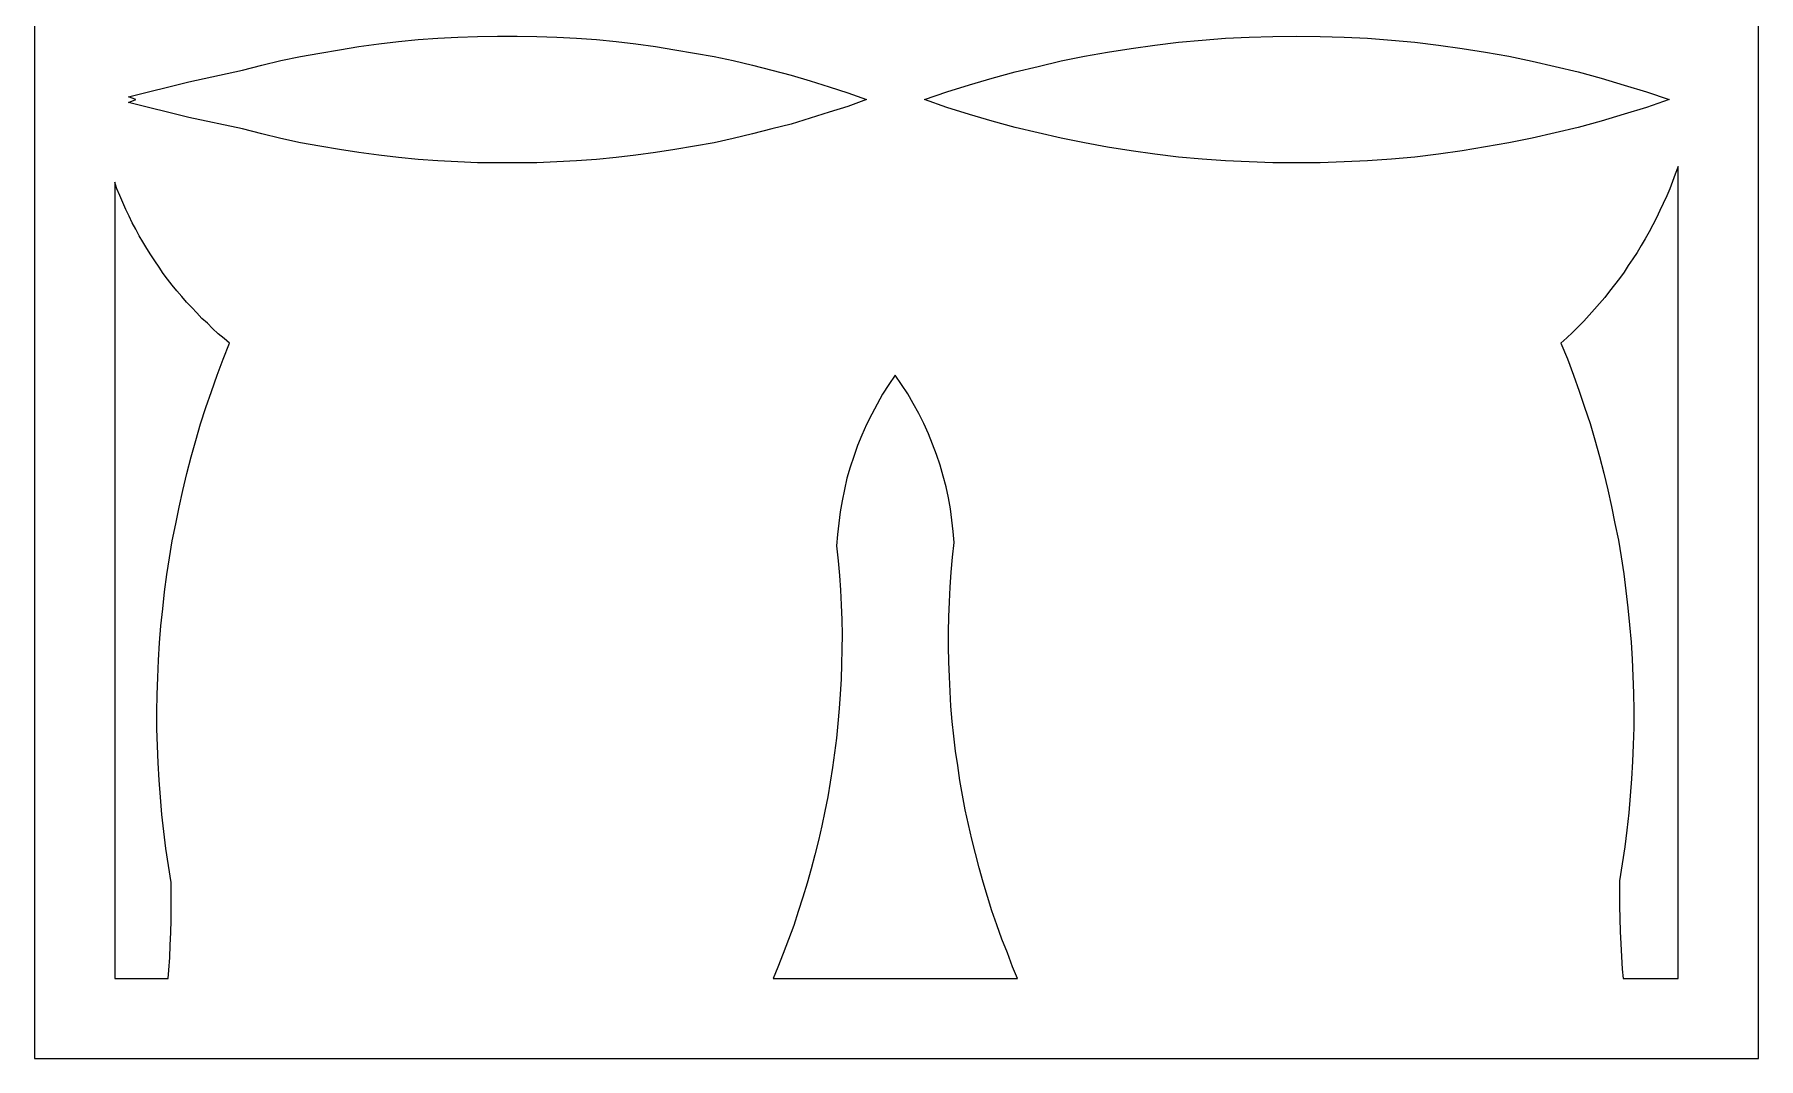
# Model space of a CAD drawing. Header units: centimetres. Extents: x -9 to 6.8, y -13.7 to 13.7.
# Drawn here: x -0.24 to 6.76, y -13.71 to -9.55 of the extents above; entities that cross this region are included whole.
import ezdxf

# ---------------------------------------------------------------- set-up
doc = ezdxf.new("R2010")
doc.units = ezdxf.units.CM
doc.header["$MEASUREMENT"] = 0
doc.layers.add('layer 1', color=7, linetype='Continuous')

msp = doc.modelspace()

# ---------------------------------------------------------------- linework, layer by layer
at = {"layer": 'layer 1', "color": 242, "lineweight": 9}
for points, knots in [([(-0.24073, 13.71711), (-0.24073, 13.71711), (6.7561, 13.71711), (6.7561, 13.71711), (6.7561, 13.71711), (6.7561, 13.71711), (6.7561, -13.71046), (6.7561, -13.71046), (6.7561, -13.71046), (6.7561, -13.71046), (-0.24073, -13.71046), (-0.24073, -13.71046), (-0.24073, -13.71046), (-0.24073, -13.71046), (-0.24073, 13.71711), (-0.24073, 13.71711)], [0, 0, 0, 0, 0.2, 0.2, 0.2, 0.2, 0.4, 0.4, 0.4, 0.4, 0.6, 0.6, 0.6, 0.6, 1, 1, 1, 1]), ([(0.17086, -9.81794), (0.17086, -9.81794), (0.14041, -9.82955), (0.14041, -9.82955), (0.14041, -9.82955), (0.14041, -9.82955), (0.38511, -9.89073), (0.38511, -9.89073), (0.38511, -9.89073), (0.38511, -9.89073), (0.60344, -9.93714), (0.60344, -9.93714), (0.60344, -9.93714), (0.60344, -9.93714), (0.6815, -9.95717), (0.6815, -9.95717), (0.6815, -9.95717), (0.6815, -9.95717), (0.75955, -9.97615), (0.75955, -9.97615), (0.75955, -9.97615), (0.75955, -9.97615), (0.83865, -9.99304), (0.83865, -9.99304), (0.83865, -9.99304), (0.83865, -9.99304), (0.91776, -10.00674), (0.91776, -10.00674), (0.91776, -10.00674), (0.91776, -10.00674), (0.99686, -10.02046), (0.99686, -10.02046), (0.99686, -10.02046), (0.99686, -10.02046), (1.07597, -10.03312), (1.07597, -10.03312), (1.07597, -10.03312), (1.07597, -10.03312), (1.15613, -10.04366), (1.15613, -10.04366), (1.15613, -10.04366), (1.15613, -10.04366), (1.23628, -10.05315), (1.23628, -10.05315), (1.23628, -10.05315), (1.23628, -10.05315), (1.31644, -10.06159), (1.31644, -10.06159), (1.31644, -10.06159), (1.31644, -10.06159), (1.39662, -10.06687), (1.39662, -10.06687), (1.39662, -10.06687), (1.39662, -10.06687), (1.47677, -10.07109), (1.47677, -10.07109), (1.47677, -10.07109), (1.47677, -10.07109), (1.55693, -10.07425), (1.55693, -10.07425), (1.55693, -10.07425), (1.55693, -10.07425), (1.63814, -10.0753), (1.63814, -10.0753), (1.63814, -10.0753), (1.63814, -10.0753), (1.7183, -10.0753), (1.7183, -10.0753), (1.7183, -10.0753), (1.7183, -10.0753), (1.79847, -10.07425), (1.79847, -10.07425), (1.79847, -10.07425), (1.79847, -10.07425), (1.87863, -10.07109), (1.87863, -10.07109), (1.87863, -10.07109), (1.87863, -10.07109), (1.95879, -10.06687), (1.95879, -10.06687), (1.95879, -10.06687), (1.95879, -10.06687), (2.03999, -10.06159), (2.03999, -10.06159), (2.03999, -10.06159), (2.03999, -10.06159), (2.12015, -10.05315), (2.12015, -10.05315), (2.12015, -10.05315), (2.12015, -10.05315), (2.19926, -10.04366), (2.19926, -10.04366), (2.19926, -10.04366), (2.19926, -10.04366), (2.27943, -10.03312), (2.27943, -10.03312), (2.27943, -10.03312), (2.27943, -10.03312), (2.35854, -10.02046), (2.35854, -10.02046), (2.35854, -10.02046), (2.35854, -10.02046), (2.43764, -10.00674), (2.43764, -10.00674), (2.43764, -10.00674), (2.43764, -10.00674), (2.5178, -9.99304), (2.5178, -9.99304), (2.5178, -9.99304), (2.5178, -9.99304), (2.5948, -9.97615), (2.5948, -9.97615), (2.5948, -9.97615), (2.5948, -9.97615), (2.67391, -9.95717), (2.67391, -9.95717), (2.67391, -9.95717), (2.67391, -9.95717), (2.75196, -9.93714), (2.75196, -9.93714), (2.75196, -9.93714), (2.75196, -9.93714), (2.82999, -9.91709), (2.82999, -9.91709), (2.82999, -9.91709), (2.82999, -9.91709), (2.90699, -9.89389), (2.90699, -9.89389), (2.90699, -9.89389), (2.90699, -9.89389), (2.98399, -9.86963), (2.98399, -9.86963), (2.98399, -9.86963), (2.98399, -9.86963), (3.05994, -9.84537), (3.05994, -9.84537), (3.05994, -9.84537), (3.05994, -9.84537), (3.13587, -9.81794), (3.13587, -9.81794), (3.13587, -9.81794), (3.13587, -9.81794), (3.05994, -9.79053), (3.05994, -9.79053), (3.05994, -9.79053), (3.05994, -9.79053), (2.98399, -9.76627), (2.98399, -9.76627), (2.98399, -9.76627), (2.98399, -9.76627), (2.90699, -9.74201), (2.90699, -9.74201), (2.90699, -9.74201), (2.90699, -9.74201), (2.82999, -9.71881), (2.82999, -9.71881), (2.82999, -9.71881), (2.82999, -9.71881), (2.75196, -9.69876), (2.75196, -9.69876), (2.75196, -9.69876), (2.75196, -9.69876), (2.67391, -9.67873), (2.67391, -9.67873), (2.67391, -9.67873), (2.67391, -9.67873), (2.5948, -9.65973), (2.5948, -9.65973), (2.5948, -9.65973), (2.5948, -9.65973), (2.5178, -9.64286), (2.5178, -9.64286), (2.5178, -9.64286), (2.5178, -9.64286), (2.43764, -9.62914), (2.43764, -9.62914), (2.43764, -9.62914), (2.43764, -9.62914), (2.35854, -9.61544), (2.35854, -9.61544), (2.35854, -9.61544), (2.35854, -9.61544), (2.27943, -9.60278), (2.27943, -9.60278), (2.27943, -9.60278), (2.27943, -9.60278), (2.19926, -9.59224), (2.19926, -9.59224), (2.19926, -9.59224), (2.19926, -9.59224), (2.12015, -9.58273), (2.12015, -9.58273), (2.12015, -9.58273), (2.12015, -9.58273), (2.03999, -9.57429), (2.03999, -9.57429), (2.03999, -9.57429), (2.03999, -9.57429), (1.95879, -9.56903), (1.95879, -9.56903), (1.95879, -9.56903), (1.95879, -9.56903), (1.87863, -9.5648), (1.87863, -9.5648), (1.87863, -9.5648), (1.87863, -9.5648), (1.79847, -9.56165), (1.79847, -9.56165), (1.79847, -9.56165), (1.79847, -9.56165), (1.7183, -9.5606), (1.7183, -9.5606), (1.7183, -9.5606), (1.7183, -9.5606), (1.63814, -9.5606), (1.63814, -9.5606), (1.63814, -9.5606), (1.63814, -9.5606), (1.55693, -9.56165), (1.55693, -9.56165), (1.55693, -9.56165), (1.55693, -9.56165), (1.47677, -9.5648), (1.47677, -9.5648), (1.47677, -9.5648), (1.47677, -9.5648), (1.39662, -9.56903), (1.39662, -9.56903), (1.39662, -9.56903), (1.39662, -9.56903), (1.31644, -9.57429), (1.31644, -9.57429), (1.31644, -9.57429), (1.31644, -9.57429), (1.23628, -9.58273), (1.23628, -9.58273), (1.23628, -9.58273), (1.23628, -9.58273), (1.15613, -9.59224), (1.15613, -9.59224), (1.15613, -9.59224), (1.15613, -9.59224), (1.07597, -9.60278), (1.07597, -9.60278), (1.07597, -9.60278), (1.07597, -9.60278), (0.99686, -9.61544), (0.99686, -9.61544), (0.99686, -9.61544), (0.99686, -9.61544), (0.91776, -9.62914), (0.91776, -9.62914), (0.91776, -9.62914), (0.91776, -9.62914), (0.83865, -9.64286), (0.83865, -9.64286), (0.83865, -9.64286), (0.83865, -9.64286), (0.75955, -9.65973), (0.75955, -9.65973), (0.75955, -9.65973), (0.75955, -9.65973), (0.6815, -9.67873), (0.6815, -9.67873), (0.6815, -9.67873), (0.6815, -9.67873), (0.60344, -9.69876), (0.60344, -9.69876), (0.60344, -9.69876), (0.60344, -9.69876), (0.38511, -9.74517), (0.38511, -9.74517), (0.38511, -9.74517), (0.38511, -9.74517), (0.14041, -9.80635), (0.14041, -9.80635), (0.14041, -9.80635), (0.14041, -9.80635), (0.17086, -9.81794), (0.17086, -9.81794)], [0, 0, 0, 0, 0.0140845, 0.0140845, 0.0140845, 0.0140845, 0.028169, 0.028169, 0.028169, 0.028169, 0.0422535, 0.0422535, 0.0422535, 0.0422535, 0.056338, 0.056338, 0.056338, 0.056338, 0.0704225, 0.0704225, 0.0704225, 0.0704225, 0.084507, 0.084507, 0.084507, 0.084507, 0.0985915, 0.0985915, 0.0985915, 0.0985915, 0.1126761, 0.1126761, 0.1126761, 0.1126761, 0.1267606, 0.1267606, 0.1267606, 0.1267606, 0.1408451, 0.1408451, 0.1408451, 0.1408451, 0.1549296, 0.1549296, 0.1549296, 0.1549296, 0.1690141, 0.1690141, 0.1690141, 0.1690141, 0.1830986, 0.1830986, 0.1830986, 0.1830986, 0.1971831, 0.1971831, 0.1971831, 0.1971831, 0.2112676, 0.2112676, 0.2112676, 0.2112676, 0.2253521, 0.2253521, 0.2253521, 0.2253521, 0.2394366, 0.2394366, 0.2394366, 0.2394366, 0.2535211, 0.2535211, 0.2535211, 0.2535211, 0.2676056, 0.2676056, 0.2676056, 0.2676056, 0.2816901, 0.2816901, 0.2816901, 0.2816901, 0.2957746, 0.2957746, 0.2957746, 0.2957746, 0.3098592, 0.3098592, 0.3098592, 0.3098592, 0.3239437, 0.3239437, 0.3239437, 0.3239437, 0.3380282, 0.3380282, 0.3380282, 0.3380282, 0.3521127, 0.3521127, 0.3521127, 0.3521127, 0.3661972, 0.3661972, 0.3661972, 0.3661972, 0.3802817, 0.3802817, 0.3802817, 0.3802817, 0.3943662, 0.3943662, 0.3943662, 0.3943662, 0.4084507, 0.4084507, 0.4084507, 0.4084507, 0.4225352, 0.4225352, 0.4225352, 0.4225352, 0.4366197, 0.4366197, 0.4366197, 0.4366197, 0.4507042, 0.4507042, 0.4507042, 0.4507042, 0.4647887, 0.4647887, 0.4647887, 0.4647887, 0.4788732, 0.4788732, 0.4788732, 0.4788732, 0.4929577, 0.4929577, 0.4929577, 0.4929577, 0.5070423, 0.5070423, 0.5070423, 0.5070423, 0.5211268, 0.5211268, 0.5211268, 0.5211268, 0.5352113, 0.5352113, 0.5352113, 0.5352113, 0.5492958, 0.5492958, 0.5492958, 0.5492958, 0.5633803, 0.5633803, 0.5633803, 0.5633803, 0.5774648, 0.5774648, 0.5774648, 0.5774648, 0.5915493, 0.5915493, 0.5915493, 0.5915493, 0.6056338, 0.6056338, 0.6056338, 0.6056338, 0.6197183, 0.6197183, 0.6197183, 0.6197183, 0.6338028, 0.6338028, 0.6338028, 0.6338028, 0.6478873, 0.6478873, 0.6478873, 0.6478873, 0.6619718, 0.6619718, 0.6619718, 0.6619718, 0.6760563, 0.6760563, 0.6760563, 0.6760563, 0.6901408, 0.6901408, 0.6901408, 0.6901408, 0.7042254, 0.7042254, 0.7042254, 0.7042254, 0.7183099, 0.7183099, 0.7183099, 0.7183099, 0.7323944, 0.7323944, 0.7323944, 0.7323944, 0.7464789, 0.7464789, 0.7464789, 0.7464789, 0.7605634, 0.7605634, 0.7605634, 0.7605634, 0.7746479, 0.7746479, 0.7746479, 0.7746479, 0.7887324, 0.7887324, 0.7887324, 0.7887324, 0.8028169, 0.8028169, 0.8028169, 0.8028169, 0.8169014, 0.8169014, 0.8169014, 0.8169014, 0.8309859, 0.8309859, 0.8309859, 0.8309859, 0.8450704, 0.8450704, 0.8450704, 0.8450704, 0.8591549, 0.8591549, 0.8591549, 0.8591549, 0.8732394, 0.8732394, 0.8732394, 0.8732394, 0.8873239, 0.8873239, 0.8873239, 0.8873239, 0.9014085, 0.9014085, 0.9014085, 0.9014085, 0.915493, 0.915493, 0.915493, 0.915493, 0.9295775, 0.9295775, 0.9295775, 0.9295775, 0.943662, 0.943662, 0.943662, 0.943662, 0.9577465, 0.9577465, 0.9577465, 0.9577465, 0.971831, 0.971831, 0.971831, 0.971831, 1, 1, 1, 1]), ([(3.37108, -9.81794), (3.37108, -9.81794), (3.4618, -9.84958), (3.4618, -9.84958), (3.4618, -9.84958), (3.4618, -9.84958), (3.55355, -9.87807), (3.55355, -9.87807), (3.55355, -9.87807), (3.55355, -9.87807), (3.64532, -9.9055), (3.64532, -9.9055), (3.64532, -9.9055), (3.64532, -9.9055), (3.73919, -9.93081), (3.73919, -9.93081), (3.73919, -9.93081), (3.73919, -9.93081), (3.83306, -9.95296), (3.83306, -9.95296), (3.83306, -9.95296), (3.83306, -9.95296), (3.92589, -9.9751), (3.92589, -9.9751), (3.92589, -9.9751), (3.92589, -9.9751), (4.02081, -9.99409), (4.02081, -9.99409), (4.02081, -9.99409), (4.02081, -9.99409), (4.11466, -10.01097), (4.11466, -10.01097), (4.11466, -10.01097), (4.11466, -10.01097), (4.21066, -10.02574), (4.21066, -10.02574), (4.21066, -10.02574), (4.21066, -10.02574), (4.30559, -10.03945), (4.30559, -10.03945), (4.30559, -10.03945), (4.30559, -10.03945), (4.40157, -10.05105), (4.40157, -10.05105), (4.40157, -10.05105), (4.40157, -10.05105), (4.49754, -10.05948), (4.49754, -10.05948), (4.49754, -10.05948), (4.49754, -10.05948), (4.59247, -10.06687), (4.59247, -10.06687), (4.59247, -10.06687), (4.59247, -10.06687), (4.6895, -10.07109), (4.6895, -10.07109), (4.6895, -10.07109), (4.6895, -10.07109), (4.7855, -10.07425), (4.7855, -10.07425), (4.7855, -10.07425), (4.7855, -10.07425), (4.88147, -10.0753), (4.88147, -10.0753), (4.88147, -10.0753), (4.88147, -10.0753), (4.97745, -10.07425), (4.97745, -10.07425), (4.97745, -10.07425), (4.97745, -10.07425), (5.07448, -10.07109), (5.07448, -10.07109), (5.07448, -10.07109), (5.07448, -10.07109), (5.16941, -10.06687), (5.16941, -10.06687), (5.16941, -10.06687), (5.16941, -10.06687), (5.26646, -10.05948), (5.26646, -10.05948), (5.26646, -10.05948), (5.26646, -10.05948), (5.36138, -10.05105), (5.36138, -10.05105), (5.36138, -10.05105), (5.36138, -10.05105), (5.45736, -10.03945), (5.45736, -10.03945), (5.45736, -10.03945), (5.45736, -10.03945), (5.55334, -10.02574), (5.55334, -10.02574), (5.55334, -10.02574), (5.55334, -10.02574), (5.64826, -10.00991), (5.64826, -10.00991), (5.64826, -10.00991), (5.64826, -10.00991), (5.74319, -9.99409), (5.74319, -9.99409), (5.74319, -9.99409), (5.74319, -9.99409), (5.83706, -9.97404), (5.83706, -9.97404), (5.83706, -9.97404), (5.83706, -9.97404), (5.93094, -9.95296), (5.93094, -9.95296), (5.93094, -9.95296), (5.93094, -9.95296), (6.02376, -9.93081), (6.02376, -9.93081), (6.02376, -9.93081), (6.02376, -9.93081), (6.11763, -9.9055), (6.11763, -9.9055), (6.11763, -9.9055), (6.11763, -9.9055), (6.21043, -9.87701), (6.21043, -9.87701), (6.21043, -9.87701), (6.21043, -9.87701), (6.30115, -9.84958), (6.30115, -9.84958), (6.30115, -9.84958), (6.30115, -9.84958), (6.39292, -9.81794), (6.39292, -9.81794), (6.39292, -9.81794), (6.39292, -9.81794), (6.30115, -9.7863), (6.30115, -9.7863), (6.30115, -9.7863), (6.30115, -9.7863), (6.21043, -9.75888), (6.21043, -9.75888), (6.21043, -9.75888), (6.21043, -9.75888), (6.11763, -9.7304), (6.11763, -9.7304), (6.11763, -9.7304), (6.11763, -9.7304), (6.02376, -9.70509), (6.02376, -9.70509), (6.02376, -9.70509), (6.02376, -9.70509), (5.93094, -9.68293), (5.93094, -9.68293), (5.93094, -9.68293), (5.93094, -9.68293), (5.83706, -9.66183), (5.83706, -9.66183), (5.83706, -9.66183), (5.83706, -9.66183), (5.74319, -9.6418), (5.74319, -9.6418), (5.74319, -9.6418), (5.74319, -9.6418), (5.64826, -9.62598), (5.64826, -9.62598), (5.64826, -9.62598), (5.64826, -9.62598), (5.55334, -9.61016), (5.55334, -9.61016), (5.55334, -9.61016), (5.55334, -9.61016), (5.45736, -9.59645), (5.45736, -9.59645), (5.45736, -9.59645), (5.45736, -9.59645), (5.36138, -9.58485), (5.36138, -9.58485), (5.36138, -9.58485), (5.36138, -9.58485), (5.26646, -9.57642), (5.26646, -9.57642), (5.26646, -9.57642), (5.26646, -9.57642), (5.16941, -9.56903), (5.16941, -9.56903), (5.16941, -9.56903), (5.16941, -9.56903), (5.07448, -9.5648), (5.07448, -9.5648), (5.07448, -9.5648), (5.07448, -9.5648), (4.97745, -9.56165), (4.97745, -9.56165), (4.97745, -9.56165), (4.97745, -9.56165), (4.88147, -9.5606), (4.88147, -9.5606), (4.88147, -9.5606), (4.88147, -9.5606), (4.7855, -9.56165), (4.7855, -9.56165), (4.7855, -9.56165), (4.7855, -9.56165), (4.6895, -9.5648), (4.6895, -9.5648), (4.6895, -9.5648), (4.6895, -9.5648), (4.59247, -9.56903), (4.59247, -9.56903), (4.59247, -9.56903), (4.59247, -9.56903), (4.49754, -9.57642), (4.49754, -9.57642), (4.49754, -9.57642), (4.49754, -9.57642), (4.40157, -9.58485), (4.40157, -9.58485), (4.40157, -9.58485), (4.40157, -9.58485), (4.30559, -9.59645), (4.30559, -9.59645), (4.30559, -9.59645), (4.30559, -9.59645), (4.21066, -9.61016), (4.21066, -9.61016), (4.21066, -9.61016), (4.21066, -9.61016), (4.11466, -9.62493), (4.11466, -9.62493), (4.11466, -9.62493), (4.11466, -9.62493), (4.02081, -9.6418), (4.02081, -9.6418), (4.02081, -9.6418), (4.02081, -9.6418), (3.92589, -9.66078), (3.92589, -9.66078), (3.92589, -9.66078), (3.92589, -9.66078), (3.83306, -9.68293), (3.83306, -9.68293), (3.83306, -9.68293), (3.83306, -9.68293), (3.73919, -9.70509), (3.73919, -9.70509), (3.73919, -9.70509), (3.73919, -9.70509), (3.64532, -9.7304), (3.64532, -9.7304), (3.64532, -9.7304), (3.64532, -9.7304), (3.55355, -9.75783), (3.55355, -9.75783), (3.55355, -9.75783), (3.55355, -9.75783), (3.4618, -9.7863), (3.4618, -9.7863), (3.4618, -9.7863), (3.4618, -9.7863), (3.37108, -9.81794), (3.37108, -9.81794)], [0, 0, 0, 0, 0.0153846, 0.0153846, 0.0153846, 0.0153846, 0.0307692, 0.0307692, 0.0307692, 0.0307692, 0.0461538, 0.0461538, 0.0461538, 0.0461538, 0.0615385, 0.0615385, 0.0615385, 0.0615385, 0.0769231, 0.0769231, 0.0769231, 0.0769231, 0.0923077, 0.0923077, 0.0923077, 0.0923077, 0.1076923, 0.1076923, 0.1076923, 0.1076923, 0.1230769, 0.1230769, 0.1230769, 0.1230769, 0.1384615, 0.1384615, 0.1384615, 0.1384615, 0.1538462, 0.1538462, 0.1538462, 0.1538462, 0.1692308, 0.1692308, 0.1692308, 0.1692308, 0.1846154, 0.1846154, 0.1846154, 0.1846154, 0.2, 0.2, 0.2, 0.2, 0.2153846, 0.2153846, 0.2153846, 0.2153846, 0.2307692, 0.2307692, 0.2307692, 0.2307692, 0.2461538, 0.2461538, 0.2461538, 0.2461538, 0.2615385, 0.2615385, 0.2615385, 0.2615385, 0.2769231, 0.2769231, 0.2769231, 0.2769231, 0.2923077, 0.2923077, 0.2923077, 0.2923077, 0.3076923, 0.3076923, 0.3076923, 0.3076923, 0.3230769, 0.3230769, 0.3230769, 0.3230769, 0.3384615, 0.3384615, 0.3384615, 0.3384615, 0.3538462, 0.3538462, 0.3538462, 0.3538462, 0.3692308, 0.3692308, 0.3692308, 0.3692308, 0.3846154, 0.3846154, 0.3846154, 0.3846154, 0.4, 0.4, 0.4, 0.4, 0.4153846, 0.4153846, 0.4153846, 0.4153846, 0.4307692, 0.4307692, 0.4307692, 0.4307692, 0.4461538, 0.4461538, 0.4461538, 0.4461538, 0.4615385, 0.4615385, 0.4615385, 0.4615385, 0.4769231, 0.4769231, 0.4769231, 0.4769231, 0.4923077, 0.4923077, 0.4923077, 0.4923077, 0.5076923, 0.5076923, 0.5076923, 0.5076923, 0.5230769, 0.5230769, 0.5230769, 0.5230769, 0.5384615, 0.5384615, 0.5384615, 0.5384615, 0.5538462, 0.5538462, 0.5538462, 0.5538462, 0.5692308, 0.5692308, 0.5692308, 0.5692308, 0.5846154, 0.5846154, 0.5846154, 0.5846154, 0.6, 0.6, 0.6, 0.6, 0.6153846, 0.6153846, 0.6153846, 0.6153846, 0.6307692, 0.6307692, 0.6307692, 0.6307692, 0.6461538, 0.6461538, 0.6461538, 0.6461538, 0.6615385, 0.6615385, 0.6615385, 0.6615385, 0.6769231, 0.6769231, 0.6769231, 0.6769231, 0.6923077, 0.6923077, 0.6923077, 0.6923077, 0.7076923, 0.7076923, 0.7076923, 0.7076923, 0.7230769, 0.7230769, 0.7230769, 0.7230769, 0.7384615, 0.7384615, 0.7384615, 0.7384615, 0.7538462, 0.7538462, 0.7538462, 0.7538462, 0.7692308, 0.7692308, 0.7692308, 0.7692308, 0.7846154, 0.7846154, 0.7846154, 0.7846154, 0.8, 0.8, 0.8, 0.8, 0.8153846, 0.8153846, 0.8153846, 0.8153846, 0.8307692, 0.8307692, 0.8307692, 0.8307692, 0.8461538, 0.8461538, 0.8461538, 0.8461538, 0.8615385, 0.8615385, 0.8615385, 0.8615385, 0.8769231, 0.8769231, 0.8769231, 0.8769231, 0.8923077, 0.8923077, 0.8923077, 0.8923077, 0.9076923, 0.9076923, 0.9076923, 0.9076923, 0.9230769, 0.9230769, 0.9230769, 0.9230769, 0.9384615, 0.9384615, 0.9384615, 0.9384615, 0.9538462, 0.9538462, 0.9538462, 0.9538462, 0.9692308, 0.9692308, 0.9692308, 0.9692308, 1, 1, 1, 1]), ([(6.43009, -10.08932), (6.43009, -10.08932), (6.43009, -13.38541), (6.43009, -13.38541), (6.43009, -13.38541), (6.43009, -13.38541), (6.20625, -13.38541), (6.20625, -13.38541), (6.20625, -13.38541), (6.20625, -13.38541), (6.20305, -13.3471), (6.20305, -13.3471), (6.20305, -13.3471), (6.20305, -13.3471), (6.19989, -13.29649), (6.19989, -13.29649), (6.19989, -13.29649), (6.19989, -13.29649), (6.19674, -13.24479), (6.19674, -13.24479), (6.19674, -13.24479), (6.19674, -13.24479), (6.19461, -13.19418), (6.19461, -13.19418), (6.19461, -13.19418), (6.19461, -13.19418), (6.19356, -13.14248), (6.19356, -13.14248), (6.19356, -13.14248), (6.19356, -13.14248), (6.19251, -13.09187), (6.19251, -13.09187), (6.19251, -13.09187), (6.19251, -13.09187), (6.19146, -13.04017), (6.19146, -13.04017), (6.19146, -13.04017), (6.19146, -13.04017), (6.19146, -12.98955), (6.19146, -12.98955), (6.19146, -12.98955), (6.19146, -12.98955), (6.20305, -12.91994), (6.20305, -12.91994), (6.20305, -12.91994), (6.20305, -12.91994), (6.21361, -12.85137), (6.21361, -12.85137), (6.21361, -12.85137), (6.21361, -12.85137), (6.221, -12.78283), (6.221, -12.78283), (6.221, -12.78283), (6.221, -12.78283), (6.22943, -12.71321), (6.22943, -12.71321), (6.22943, -12.71321), (6.22943, -12.71321), (6.23576, -12.64465), (6.23576, -12.64465), (6.23576, -12.64465), (6.23576, -12.64465), (6.24102, -12.57503), (6.24102, -12.57503), (6.24102, -12.57503), (6.24102, -12.57503), (6.24525, -12.50542), (6.24525, -12.50542), (6.24525, -12.50542), (6.24525, -12.50542), (6.24736, -12.43687), (6.24736, -12.43687), (6.24736, -12.43687), (6.24736, -12.43687), (6.24946, -12.36726), (6.24946, -12.36726), (6.24946, -12.36726), (6.24946, -12.36726), (6.24946, -12.29764), (6.24946, -12.29764), (6.24946, -12.29764), (6.24946, -12.29764), (6.24841, -12.22802), (6.24841, -12.22802), (6.24841, -12.22802), (6.24841, -12.22802), (6.24631, -12.15841), (6.24631, -12.15841), (6.24631, -12.15841), (6.24631, -12.15841), (6.24315, -12.08881), (6.24315, -12.08881), (6.24315, -12.08881), (6.24315, -12.08881), (6.23892, -12.02025), (6.23892, -12.02025), (6.23892, -12.02025), (6.23892, -12.02025), (6.23259, -11.95063), (6.23259, -11.95063), (6.23259, -11.95063), (6.23259, -11.95063), (6.22626, -11.88102), (6.22626, -11.88102), (6.22626, -11.88102), (6.22626, -11.88102), (6.21782, -11.81245), (6.21782, -11.81245), (6.21782, -11.81245), (6.21782, -11.81245), (6.20938, -11.74286), (6.20938, -11.74286), (6.20938, -11.74286), (6.20938, -11.74286), (6.19884, -11.67429), (6.19884, -11.67429), (6.19884, -11.67429), (6.19884, -11.67429), (6.18723, -11.60573), (6.18723, -11.60573), (6.18723, -11.60573), (6.18723, -11.60573), (6.17353, -11.53824), (6.17353, -11.53824), (6.17353, -11.53824), (6.17353, -11.53824), (6.15982, -11.46967), (6.15982, -11.46967), (6.15982, -11.46967), (6.15982, -11.46967), (6.14505, -11.40216), (6.14505, -11.40216), (6.14505, -11.40216), (6.14505, -11.40216), (6.12817, -11.33467), (6.12817, -11.33467), (6.12817, -11.33467), (6.12817, -11.33467), (6.11025, -11.26715), (6.11025, -11.26715), (6.11025, -11.26715), (6.11025, -11.26715), (6.09125, -11.19966), (6.09125, -11.19966), (6.09125, -11.19966), (6.09125, -11.19966), (6.07227, -11.1332), (6.07227, -11.1332), (6.07227, -11.1332), (6.07227, -11.1332), (6.05012, -11.06676), (6.05012, -11.06676), (6.05012, -11.06676), (6.05012, -11.06676), (6.02797, -11.00137), (6.02797, -11.00137), (6.02797, -11.00137), (6.02797, -11.00137), (6.00476, -10.93597), (6.00476, -10.93597), (6.00476, -10.93597), (6.00476, -10.93597), (5.9805, -10.87058), (5.9805, -10.87058), (5.9805, -10.87058), (5.9805, -10.87058), (5.95414, -10.80624), (5.95414, -10.80624), (5.95414, -10.80624), (5.95414, -10.80624), (5.9784, -10.78514), (5.9784, -10.78514), (5.9784, -10.78514), (5.9784, -10.78514), (6.00161, -10.76299), (6.00161, -10.76299), (6.00161, -10.76299), (6.00161, -10.76299), (6.02376, -10.73978), (6.02376, -10.73978), (6.02376, -10.73978), (6.02376, -10.73978), (6.04697, -10.71765), (6.04697, -10.71765), (6.04697, -10.71765), (6.04697, -10.71765), (6.0691, -10.69337), (6.0691, -10.69337), (6.0691, -10.69337), (6.0691, -10.69337), (6.0902, -10.66911), (6.0902, -10.66911), (6.0902, -10.66911), (6.0902, -10.66911), (6.1113, -10.64591), (6.1113, -10.64591), (6.1113, -10.64591), (6.1113, -10.64591), (6.13238, -10.6206), (6.13238, -10.6206), (6.13238, -10.6206), (6.13238, -10.6206), (6.15138, -10.59529), (6.15138, -10.59529), (6.15138, -10.59529), (6.15138, -10.59529), (6.17141, -10.56998), (6.17141, -10.56998), (6.17141, -10.56998), (6.17141, -10.56998), (6.19146, -10.5436), (6.19146, -10.5436), (6.19146, -10.5436), (6.19146, -10.5436), (6.21043, -10.51829), (6.21043, -10.51829), (6.21043, -10.51829), (6.21043, -10.51829), (6.22733, -10.49193), (6.22733, -10.49193), (6.22733, -10.49193), (6.22733, -10.49193), (6.24631, -10.46449), (6.24631, -10.46449), (6.24631, -10.46449), (6.24631, -10.46449), (6.26318, -10.43813), (6.26318, -10.43813), (6.26318, -10.43813), (6.26318, -10.43813), (6.28005, -10.40965), (6.28005, -10.40965), (6.28005, -10.40965), (6.28005, -10.40965), (6.29587, -10.38329), (6.29587, -10.38329), (6.29587, -10.38329), (6.29587, -10.38329), (6.31169, -10.35482), (6.31169, -10.35482), (6.31169, -10.35482), (6.31169, -10.35482), (6.32751, -10.32633), (6.32751, -10.32633), (6.32751, -10.32633), (6.32751, -10.32633), (6.34228, -10.29785), (6.34228, -10.29785), (6.34228, -10.29785), (6.34228, -10.29785), (6.356, -10.26833), (6.356, -10.26833), (6.356, -10.26833), (6.356, -10.26833), (6.36972, -10.23984), (6.36972, -10.23984), (6.36972, -10.23984), (6.36972, -10.23984), (6.38341, -10.20925), (6.38341, -10.20925), (6.38341, -10.20925), (6.38341, -10.20925), (6.39608, -10.18077), (6.39608, -10.18077), (6.39608, -10.18077), (6.39608, -10.18077), (6.40767, -10.1502), (6.40767, -10.1502), (6.40767, -10.1502), (6.40767, -10.1502), (6.41823, -10.12066), (6.41823, -10.12066), (6.41823, -10.12066), (6.41823, -10.12066), (6.42982, -10.09007), (6.42982, -10.09007), (6.42982, -10.09007), (6.42982, -10.09007), (6.43009, -10.08932), (6.43009, -10.08932)], [0, 0, 0, 0, 0.0140845, 0.0140845, 0.0140845, 0.0140845, 0.028169, 0.028169, 0.028169, 0.028169, 0.0422535, 0.0422535, 0.0422535, 0.0422535, 0.056338, 0.056338, 0.056338, 0.056338, 0.0704225, 0.0704225, 0.0704225, 0.0704225, 0.084507, 0.084507, 0.084507, 0.084507, 0.0985915, 0.0985915, 0.0985915, 0.0985915, 0.1126761, 0.1126761, 0.1126761, 0.1126761, 0.1267606, 0.1267606, 0.1267606, 0.1267606, 0.1408451, 0.1408451, 0.1408451, 0.1408451, 0.1549296, 0.1549296, 0.1549296, 0.1549296, 0.1690141, 0.1690141, 0.1690141, 0.1690141, 0.1830986, 0.1830986, 0.1830986, 0.1830986, 0.1971831, 0.1971831, 0.1971831, 0.1971831, 0.2112676, 0.2112676, 0.2112676, 0.2112676, 0.2253521, 0.2253521, 0.2253521, 0.2253521, 0.2394366, 0.2394366, 0.2394366, 0.2394366, 0.2535211, 0.2535211, 0.2535211, 0.2535211, 0.2676056, 0.2676056, 0.2676056, 0.2676056, 0.2816901, 0.2816901, 0.2816901, 0.2816901, 0.2957746, 0.2957746, 0.2957746, 0.2957746, 0.3098592, 0.3098592, 0.3098592, 0.3098592, 0.3239437, 0.3239437, 0.3239437, 0.3239437, 0.3380282, 0.3380282, 0.3380282, 0.3380282, 0.3521127, 0.3521127, 0.3521127, 0.3521127, 0.3661972, 0.3661972, 0.3661972, 0.3661972, 0.3802817, 0.3802817, 0.3802817, 0.3802817, 0.3943662, 0.3943662, 0.3943662, 0.3943662, 0.4084507, 0.4084507, 0.4084507, 0.4084507, 0.4225352, 0.4225352, 0.4225352, 0.4225352, 0.4366197, 0.4366197, 0.4366197, 0.4366197, 0.4507042, 0.4507042, 0.4507042, 0.4507042, 0.4647887, 0.4647887, 0.4647887, 0.4647887, 0.4788732, 0.4788732, 0.4788732, 0.4788732, 0.4929577, 0.4929577, 0.4929577, 0.4929577, 0.5070423, 0.5070423, 0.5070423, 0.5070423, 0.5211268, 0.5211268, 0.5211268, 0.5211268, 0.5352113, 0.5352113, 0.5352113, 0.5352113, 0.5492958, 0.5492958, 0.5492958, 0.5492958, 0.5633803, 0.5633803, 0.5633803, 0.5633803, 0.5774648, 0.5774648, 0.5774648, 0.5774648, 0.5915493, 0.5915493, 0.5915493, 0.5915493, 0.6056338, 0.6056338, 0.6056338, 0.6056338, 0.6197183, 0.6197183, 0.6197183, 0.6197183, 0.6338028, 0.6338028, 0.6338028, 0.6338028, 0.6478873, 0.6478873, 0.6478873, 0.6478873, 0.6619718, 0.6619718, 0.6619718, 0.6619718, 0.6760563, 0.6760563, 0.6760563, 0.6760563, 0.6901408, 0.6901408, 0.6901408, 0.6901408, 0.7042254, 0.7042254, 0.7042254, 0.7042254, 0.7183099, 0.7183099, 0.7183099, 0.7183099, 0.7323944, 0.7323944, 0.7323944, 0.7323944, 0.7464789, 0.7464789, 0.7464789, 0.7464789, 0.7605634, 0.7605634, 0.7605634, 0.7605634, 0.7746479, 0.7746479, 0.7746479, 0.7746479, 0.7887324, 0.7887324, 0.7887324, 0.7887324, 0.8028169, 0.8028169, 0.8028169, 0.8028169, 0.8169014, 0.8169014, 0.8169014, 0.8169014, 0.8309859, 0.8309859, 0.8309859, 0.8309859, 0.8450704, 0.8450704, 0.8450704, 0.8450704, 0.8591549, 0.8591549, 0.8591549, 0.8591549, 0.8732394, 0.8732394, 0.8732394, 0.8732394, 0.8873239, 0.8873239, 0.8873239, 0.8873239, 0.9014085, 0.9014085, 0.9014085, 0.9014085, 0.915493, 0.915493, 0.915493, 0.915493, 0.9295775, 0.9295775, 0.9295775, 0.9295775, 0.943662, 0.943662, 0.943662, 0.943662, 0.9577465, 0.9577465, 0.9577465, 0.9577465, 0.971831, 0.971831, 0.971831, 0.971831, 1, 1, 1, 1]), ([(0.30214, -13.38541), (0.30214, -13.38541), (0.08528, -13.38541), (0.08528, -13.38541), (0.08528, -13.38541), (0.08528, -13.38541), (0.08528, -10.15356), (0.08528, -10.15356), (0.08528, -10.15356), (0.08528, -10.15356), (0.094, -10.17972), (0.094, -10.17972), (0.094, -10.17972), (0.094, -10.17972), (0.10561, -10.20715), (0.10561, -10.20715), (0.10561, -10.20715), (0.10561, -10.20715), (0.1172, -10.23562), (0.1172, -10.23562), (0.1172, -10.23562), (0.1172, -10.23562), (0.12987, -10.2641), (0.12987, -10.2641), (0.12987, -10.2641), (0.12987, -10.2641), (0.14358, -10.29046), (0.14358, -10.29046), (0.14358, -10.29046), (0.14358, -10.29046), (0.15518, -10.3179), (0.15518, -10.3179), (0.15518, -10.3179), (0.15518, -10.3179), (0.16995, -10.34426), (0.16995, -10.34426), (0.16995, -10.34426), (0.16995, -10.34426), (0.18471, -10.37064), (0.18471, -10.37064), (0.18471, -10.37064), (0.18471, -10.37064), (0.19948, -10.39595), (0.19948, -10.39595), (0.19948, -10.39595), (0.19948, -10.39595), (0.2153, -10.42231), (0.2153, -10.42231), (0.2153, -10.42231), (0.2153, -10.42231), (0.23113, -10.44867), (0.23113, -10.44867), (0.23113, -10.44867), (0.23113, -10.44867), (0.248, -10.47295), (0.248, -10.47295), (0.248, -10.47295), (0.248, -10.47295), (0.26487, -10.49826), (0.26487, -10.49826), (0.26487, -10.49826), (0.26487, -10.49826), (0.28174, -10.52357), (0.28174, -10.52357), (0.28174, -10.52357), (0.28174, -10.52357), (0.29967, -10.54678), (0.29967, -10.54678), (0.29967, -10.54678), (0.29967, -10.54678), (0.31867, -10.57103), (0.31867, -10.57103), (0.31867, -10.57103), (0.31867, -10.57103), (0.33764, -10.59424), (0.33764, -10.59424), (0.33764, -10.59424), (0.33764, -10.59424), (0.35664, -10.61744), (0.35664, -10.61744), (0.35664, -10.61744), (0.35664, -10.61744), (0.37667, -10.64065), (0.37667, -10.64065), (0.37667, -10.64065), (0.37667, -10.64065), (0.39777, -10.66173), (0.39777, -10.66173), (0.39777, -10.66173), (0.39777, -10.66173), (0.4178, -10.68388), (0.4178, -10.68388), (0.4178, -10.68388), (0.4178, -10.68388), (0.4389, -10.70604), (0.4389, -10.70604), (0.4389, -10.70604), (0.4389, -10.70604), (0.46106, -10.72609), (0.46106, -10.72609), (0.46106, -10.72609), (0.46106, -10.72609), (0.48216, -10.74717), (0.48216, -10.74717), (0.48216, -10.74717), (0.48216, -10.74717), (0.50536, -10.76827), (0.50536, -10.76827), (0.50536, -10.76827), (0.50536, -10.76827), (0.52855, -10.78832), (0.52855, -10.78832), (0.52855, -10.78832), (0.52855, -10.78832), (0.5507, -10.80624), (0.5507, -10.80624), (0.5507, -10.80624), (0.5507, -10.80624), (0.52539, -10.87163), (0.52539, -10.87163), (0.52539, -10.87163), (0.52539, -10.87163), (0.50113, -10.93597), (0.50113, -10.93597), (0.50113, -10.93597), (0.50113, -10.93597), (0.47793, -11.00243), (0.47793, -11.00243), (0.47793, -11.00243), (0.47793, -11.00243), (0.45472, -11.06781), (0.45472, -11.06781), (0.45472, -11.06781), (0.45472, -11.06781), (0.43362, -11.13425), (0.43362, -11.13425), (0.43362, -11.13425), (0.43362, -11.13425), (0.41359, -11.20177), (0.41359, -11.20177), (0.41359, -11.20177), (0.41359, -11.20177), (0.39567, -11.26821), (0.39567, -11.26821), (0.39567, -11.26821), (0.39567, -11.26821), (0.37772, -11.33572), (0.37772, -11.33572), (0.37772, -11.33572), (0.37772, -11.33572), (0.36085, -11.40428), (0.36085, -11.40428), (0.36085, -11.40428), (0.36085, -11.40428), (0.34608, -11.47177), (0.34608, -11.47177), (0.34608, -11.47177), (0.34608, -11.47177), (0.33238, -11.54034), (0.33238, -11.54034), (0.33238, -11.54034), (0.33238, -11.54034), (0.31867, -11.6089), (0.31867, -11.6089), (0.31867, -11.6089), (0.31867, -11.6089), (0.30705, -11.67745), (0.30705, -11.67745), (0.30705, -11.67745), (0.30705, -11.67745), (0.29651, -11.74601), (0.29651, -11.74601), (0.29651, -11.74601), (0.29651, -11.74601), (0.28703, -11.81563), (0.28703, -11.81563), (0.28703, -11.81563), (0.28703, -11.81563), (0.27964, -11.88524), (0.27964, -11.88524), (0.27964, -11.88524), (0.27964, -11.88524), (0.27226, -11.95379), (0.27226, -11.95379), (0.27226, -11.95379), (0.27226, -11.95379), (0.26698, -12.0234), (0.26698, -12.0234), (0.26698, -12.0234), (0.26698, -12.0234), (0.26277, -12.09302), (0.26277, -12.09302), (0.26277, -12.09302), (0.26277, -12.09302), (0.25959, -12.16369), (0.25959, -12.16369), (0.25959, -12.16369), (0.25959, -12.16369), (0.25749, -12.23331), (0.25749, -12.23331), (0.25749, -12.23331), (0.25749, -12.23331), (0.25644, -12.30292), (0.25644, -12.30292), (0.25644, -12.30292), (0.25644, -12.30292), (0.25644, -12.37252), (0.25644, -12.37252), (0.25644, -12.37252), (0.25644, -12.37252), (0.25854, -12.44108), (0.25854, -12.44108), (0.25854, -12.44108), (0.25854, -12.44108), (0.26064, -12.5107), (0.26064, -12.5107), (0.26064, -12.5107), (0.26064, -12.5107), (0.26487, -12.58031), (0.26487, -12.58031), (0.26487, -12.58031), (0.26487, -12.58031), (0.27015, -12.64993), (0.27015, -12.64993), (0.27015, -12.64993), (0.27015, -12.64993), (0.27646, -12.71955), (0.27646, -12.71955), (0.27646, -12.71955), (0.27646, -12.71955), (0.28385, -12.78914), (0.28385, -12.78914), (0.28385, -12.78914), (0.28385, -12.78914), (0.29228, -12.85771), (0.29228, -12.85771), (0.29228, -12.85771), (0.29228, -12.85771), (0.30285, -12.92732), (0.30285, -12.92732), (0.30285, -12.92732), (0.30285, -12.92732), (0.31444, -12.99589), (0.31444, -12.99589), (0.31444, -12.99589), (0.31444, -12.99589), (0.31444, -13.04651), (0.31444, -13.04651), (0.31444, -13.04651), (0.31444, -13.04651), (0.31444, -13.0982), (0.31444, -13.0982), (0.31444, -13.0982), (0.31444, -13.0982), (0.31339, -13.14882), (0.31339, -13.14882), (0.31339, -13.14882), (0.31339, -13.14882), (0.31233, -13.19943), (0.31233, -13.19943), (0.31233, -13.19943), (0.31233, -13.19943), (0.31023, -13.25007), (0.31023, -13.25007), (0.31023, -13.25007), (0.31023, -13.25007), (0.30813, -13.30069), (0.30813, -13.30069), (0.30813, -13.30069), (0.30813, -13.30069), (0.30495, -13.35238), (0.30495, -13.35238), (0.30495, -13.35238), (0.30495, -13.35238), (0.30214, -13.38541), (0.30214, -13.38541)], [0, 0, 0, 0, 0.0142857, 0.0142857, 0.0142857, 0.0142857, 0.0285714, 0.0285714, 0.0285714, 0.0285714, 0.0428571, 0.0428571, 0.0428571, 0.0428571, 0.0571429, 0.0571429, 0.0571429, 0.0571429, 0.0714286, 0.0714286, 0.0714286, 0.0714286, 0.0857143, 0.0857143, 0.0857143, 0.0857143, 0.1, 0.1, 0.1, 0.1, 0.1142857, 0.1142857, 0.1142857, 0.1142857, 0.1285714, 0.1285714, 0.1285714, 0.1285714, 0.1428571, 0.1428571, 0.1428571, 0.1428571, 0.1571429, 0.1571429, 0.1571429, 0.1571429, 0.1714286, 0.1714286, 0.1714286, 0.1714286, 0.1857143, 0.1857143, 0.1857143, 0.1857143, 0.2, 0.2, 0.2, 0.2, 0.2142857, 0.2142857, 0.2142857, 0.2142857, 0.2285714, 0.2285714, 0.2285714, 0.2285714, 0.2428571, 0.2428571, 0.2428571, 0.2428571, 0.2571429, 0.2571429, 0.2571429, 0.2571429, 0.2714286, 0.2714286, 0.2714286, 0.2714286, 0.2857143, 0.2857143, 0.2857143, 0.2857143, 0.3, 0.3, 0.3, 0.3, 0.3142857, 0.3142857, 0.3142857, 0.3142857, 0.3285714, 0.3285714, 0.3285714, 0.3285714, 0.3428571, 0.3428571, 0.3428571, 0.3428571, 0.3571429, 0.3571429, 0.3571429, 0.3571429, 0.3714286, 0.3714286, 0.3714286, 0.3714286, 0.3857143, 0.3857143, 0.3857143, 0.3857143, 0.4, 0.4, 0.4, 0.4, 0.4142857, 0.4142857, 0.4142857, 0.4142857, 0.4285714, 0.4285714, 0.4285714, 0.4285714, 0.4428571, 0.4428571, 0.4428571, 0.4428571, 0.4571429, 0.4571429, 0.4571429, 0.4571429, 0.4714286, 0.4714286, 0.4714286, 0.4714286, 0.4857143, 0.4857143, 0.4857143, 0.4857143, 0.5, 0.5, 0.5, 0.5, 0.5142857, 0.5142857, 0.5142857, 0.5142857, 0.5285714, 0.5285714, 0.5285714, 0.5285714, 0.5428571, 0.5428571, 0.5428571, 0.5428571, 0.5571429, 0.5571429, 0.5571429, 0.5571429, 0.5714286, 0.5714286, 0.5714286, 0.5714286, 0.5857143, 0.5857143, 0.5857143, 0.5857143, 0.6, 0.6, 0.6, 0.6, 0.6142857, 0.6142857, 0.6142857, 0.6142857, 0.6285714, 0.6285714, 0.6285714, 0.6285714, 0.6428571, 0.6428571, 0.6428571, 0.6428571, 0.6571429, 0.6571429, 0.6571429, 0.6571429, 0.6714286, 0.6714286, 0.6714286, 0.6714286, 0.6857143, 0.6857143, 0.6857143, 0.6857143, 0.7, 0.7, 0.7, 0.7, 0.7142857, 0.7142857, 0.7142857, 0.7142857, 0.7285714, 0.7285714, 0.7285714, 0.7285714, 0.7428571, 0.7428571, 0.7428571, 0.7428571, 0.7571429, 0.7571429, 0.7571429, 0.7571429, 0.7714286, 0.7714286, 0.7714286, 0.7714286, 0.7857143, 0.7857143, 0.7857143, 0.7857143, 0.8, 0.8, 0.8, 0.8, 0.8142857, 0.8142857, 0.8142857, 0.8142857, 0.8285714, 0.8285714, 0.8285714, 0.8285714, 0.8428571, 0.8428571, 0.8428571, 0.8428571, 0.8571429, 0.8571429, 0.8571429, 0.8571429, 0.8714286, 0.8714286, 0.8714286, 0.8714286, 0.8857143, 0.8857143, 0.8857143, 0.8857143, 0.9, 0.9, 0.9, 0.9, 0.9142857, 0.9142857, 0.9142857, 0.9142857, 0.9285714, 0.9285714, 0.9285714, 0.9285714, 0.9428571, 0.9428571, 0.9428571, 0.9428571, 0.9571429, 0.9571429, 0.9571429, 0.9571429, 0.9714286, 0.9714286, 0.9714286, 0.9714286, 1, 1, 1, 1]), ([(3.74893, -13.38541), (3.74893, -13.38541), (2.75689, -13.38541), (2.75689, -13.38541), (2.75689, -13.38541), (2.75689, -13.38541), (2.77622, -13.33972), (2.77622, -13.33972), (2.77622, -13.33972), (2.77622, -13.33972), (2.79835, -13.28382), (2.79835, -13.28382), (2.79835, -13.28382), (2.79835, -13.28382), (2.81945, -13.22792), (2.81945, -13.22792), (2.81945, -13.22792), (2.81945, -13.22792), (2.84055, -13.16992), (2.84055, -13.16992), (2.84055, -13.16992), (2.84055, -13.16992), (2.85848, -13.11402), (2.85848, -13.11402), (2.85848, -13.11402), (2.85848, -13.11402), (2.87745, -13.05599), (2.87745, -13.05599), (2.87745, -13.05599), (2.87745, -13.05599), (2.8954, -12.99904), (2.8954, -12.99904), (2.8954, -12.99904), (2.8954, -12.99904), (2.91122, -12.94104), (2.91122, -12.94104), (2.91122, -12.94104), (2.91122, -12.94104), (2.92599, -12.88302), (2.92599, -12.88302), (2.92599, -12.88302), (2.92599, -12.88302), (2.94076, -12.82501), (2.94076, -12.82501), (2.94076, -12.82501), (2.94076, -12.82501), (2.95445, -12.76594), (2.95445, -12.76594), (2.95445, -12.76594), (2.95445, -12.76594), (2.96712, -12.70688), (2.96712, -12.70688), (2.96712, -12.70688), (2.96712, -12.70688), (2.97871, -12.64781), (2.97871, -12.64781), (2.97871, -12.64781), (2.97871, -12.64781), (2.98822, -12.58875), (2.98822, -12.58875), (2.98822, -12.58875), (2.98822, -12.58875), (2.99771, -12.52967), (2.99771, -12.52967), (2.99771, -12.52967), (2.99771, -12.52967), (3.00615, -12.46957), (3.00615, -12.46957), (3.00615, -12.46957), (3.00615, -12.46957), (3.01353, -12.41049), (3.01353, -12.41049), (3.01353, -12.41049), (3.01353, -12.41049), (3.01986, -12.35038), (3.01986, -12.35038), (3.01986, -12.35038), (3.01986, -12.35038), (3.02512, -12.29026), (3.02512, -12.29026), (3.02512, -12.29026), (3.02512, -12.29026), (3.02935, -12.2312), (3.02935, -12.2312), (3.02935, -12.2312), (3.02935, -12.2312), (3.03251, -12.17107), (3.03251, -12.17107), (3.03251, -12.17107), (3.03251, -12.17107), (3.03461, -12.10989), (3.03461, -12.10989), (3.03461, -12.10989), (3.03461, -12.10989), (3.03568, -12.04979), (3.03568, -12.04979), (3.03568, -12.04979), (3.03568, -12.04979), (3.03674, -11.98966), (3.03674, -11.98966), (3.03674, -11.98966), (3.03674, -11.98966), (3.03568, -11.92953), (3.03568, -11.92953), (3.03568, -11.92953), (3.03568, -11.92953), (3.03356, -11.86942), (3.03356, -11.86942), (3.03356, -11.86942), (3.03356, -11.86942), (3.0304, -11.8093), (3.0304, -11.8093), (3.0304, -11.8093), (3.0304, -11.8093), (3.02617, -11.75024), (3.02617, -11.75024), (3.02617, -11.75024), (3.02617, -11.75024), (3.02091, -11.69011), (3.02091, -11.69011), (3.02091, -11.69011), (3.02091, -11.69011), (3.01458, -11.62998), (3.01458, -11.62998), (3.01458, -11.62998), (3.01458, -11.62998), (3.01774, -11.58357), (3.01774, -11.58357), (3.01774, -11.58357), (3.01774, -11.58357), (3.02302, -11.53718), (3.02302, -11.53718), (3.02302, -11.53718), (3.02302, -11.53718), (3.02935, -11.49182), (3.02935, -11.49182), (3.02935, -11.49182), (3.02935, -11.49182), (3.03674, -11.44647), (3.03674, -11.44647), (3.03674, -11.44647), (3.03674, -11.44647), (3.04622, -11.40005), (3.04622, -11.40005), (3.04622, -11.40005), (3.04622, -11.40005), (3.05676, -11.3547), (3.05676, -11.3547), (3.05676, -11.3547), (3.05676, -11.3547), (3.06943, -11.31041), (3.06943, -11.31041), (3.06943, -11.31041), (3.06943, -11.31041), (3.0842, -11.2661), (3.0842, -11.2661), (3.0842, -11.2661), (3.0842, -11.2661), (3.10002, -11.22182), (3.10002, -11.22182), (3.10002, -11.22182), (3.10002, -11.22182), (3.11689, -11.17961), (3.11689, -11.17961), (3.11689, -11.17961), (3.11689, -11.17961), (3.13587, -11.13638), (3.13587, -11.13638), (3.13587, -11.13638), (3.13587, -11.13638), (3.15697, -11.09523), (3.15697, -11.09523), (3.15697, -11.09523), (3.15697, -11.09523), (3.17912, -11.0541), (3.17912, -11.0541), (3.17912, -11.0541), (3.17912, -11.0541), (3.20128, -11.01402), (3.20128, -11.01402), (3.20128, -11.01402), (3.20128, -11.01402), (3.22659, -10.97499), (3.22659, -10.97499), (3.22659, -10.97499), (3.22659, -10.97499), (3.2519, -10.93597), (3.2519, -10.93597), (3.2519, -10.93597), (3.2519, -10.93597), (3.27826, -10.97394), (3.27826, -10.97394), (3.27826, -10.97394), (3.27826, -10.97394), (3.30359, -11.01192), (3.30359, -11.01192), (3.30359, -11.01192), (3.30359, -11.01192), (3.32572, -11.05199), (3.32572, -11.05199), (3.32572, -11.05199), (3.32572, -11.05199), (3.34787, -11.09207), (3.34787, -11.09207), (3.34787, -11.09207), (3.34787, -11.09207), (3.36898, -11.13215), (3.36898, -11.13215), (3.36898, -11.13215), (3.36898, -11.13215), (3.3869, -11.17433), (3.3869, -11.17433), (3.3869, -11.17433), (3.3869, -11.17433), (3.40377, -11.21654), (3.40377, -11.21654), (3.40377, -11.21654), (3.40377, -11.21654), (3.42065, -11.25872), (3.42065, -11.25872), (3.42065, -11.25872), (3.42065, -11.25872), (3.43436, -11.30197), (3.43436, -11.30197), (3.43436, -11.30197), (3.43436, -11.30197), (3.44703, -11.34626), (3.44703, -11.34626), (3.44703, -11.34626), (3.44703, -11.34626), (3.45862, -11.38951), (3.45862, -11.38951), (3.45862, -11.38951), (3.45862, -11.38951), (3.46811, -11.43487), (3.46811, -11.43487), (3.46811, -11.43487), (3.46811, -11.43487), (3.47657, -11.47916), (3.47657, -11.47916), (3.47657, -11.47916), (3.47657, -11.47916), (3.48288, -11.52452), (3.48288, -11.52452), (3.48288, -11.52452), (3.48288, -11.52452), (3.48816, -11.57093), (3.48816, -11.57093), (3.48816, -11.57093), (3.48816, -11.57093), (3.49131, -11.61522), (3.49131, -11.61522), (3.49131, -11.61522), (3.49131, -11.61522), (3.485, -11.67534), (3.485, -11.67534), (3.485, -11.67534), (3.485, -11.67534), (3.47972, -11.73652), (3.47972, -11.73652), (3.47972, -11.73652), (3.47972, -11.73652), (3.47549, -11.79663), (3.47549, -11.79663), (3.47549, -11.79663), (3.47549, -11.79663), (3.47234, -11.85676), (3.47234, -11.85676), (3.47234, -11.85676), (3.47234, -11.85676), (3.47023, -11.91689), (3.47023, -11.91689), (3.47023, -11.91689), (3.47023, -11.91689), (3.46918, -11.97805), (3.46918, -11.97805), (3.46918, -11.97805), (3.46918, -11.97805), (3.46918, -12.03923), (3.46918, -12.03923), (3.46918, -12.03923), (3.46918, -12.03923), (3.47023, -12.1004), (3.47023, -12.1004), (3.47023, -12.1004), (3.47023, -12.1004), (3.47234, -12.16053), (3.47234, -12.16053), (3.47234, -12.16053), (3.47234, -12.16053), (3.47549, -12.22064), (3.47549, -12.22064), (3.47549, -12.22064), (3.47549, -12.22064), (3.47867, -12.28077), (3.47867, -12.28077), (3.47867, -12.28077), (3.47867, -12.28077), (3.48393, -12.34195), (3.48393, -12.34195), (3.48393, -12.34195), (3.48393, -12.34195), (3.49026, -12.40205), (3.49026, -12.40205), (3.49026, -12.40205), (3.49026, -12.40205), (3.49765, -12.46218), (3.49765, -12.46218), (3.49765, -12.46218), (3.49765, -12.46218), (3.50608, -12.52124), (3.50608, -12.52124), (3.50608, -12.52124), (3.50608, -12.52124), (3.51452, -12.58137), (3.51452, -12.58137), (3.51452, -12.58137), (3.51452, -12.58137), (3.52508, -12.64149), (3.52508, -12.64149), (3.52508, -12.64149), (3.52508, -12.64149), (3.53667, -12.7016), (3.53667, -12.7016), (3.53667, -12.7016), (3.53667, -12.7016), (3.54934, -12.76068), (3.54934, -12.76068), (3.54934, -12.76068), (3.54934, -12.76068), (3.56303, -12.81973), (3.56303, -12.81973), (3.56303, -12.81973), (3.56303, -12.81973), (3.5778, -12.87881), (3.5778, -12.87881), (3.5778, -12.87881), (3.5778, -12.87881), (3.59257, -12.93681), (3.59257, -12.93681), (3.59257, -12.93681), (3.59257, -12.93681), (3.60945, -12.99481), (3.60945, -12.99481), (3.60945, -12.99481), (3.60945, -12.99481), (3.62739, -13.05284), (3.62739, -13.05284), (3.62739, -13.05284), (3.62739, -13.05284), (3.64426, -13.11084), (3.64426, -13.11084), (3.64426, -13.11084), (3.64426, -13.11084), (3.66429, -13.16779), (3.66429, -13.16779), (3.66429, -13.16779), (3.66429, -13.16779), (3.68539, -13.22582), (3.68539, -13.22582), (3.68539, -13.22582), (3.68539, -13.22582), (3.70755, -13.28172), (3.70755, -13.28172), (3.70755, -13.28172), (3.70755, -13.28172), (3.72863, -13.33867), (3.72863, -13.33867), (3.72863, -13.33867), (3.72863, -13.33867), (3.74893, -13.38541), (3.74893, -13.38541)], [0, 0, 0, 0, 0.0106383, 0.0106383, 0.0106383, 0.0106383, 0.0212766, 0.0212766, 0.0212766, 0.0212766, 0.0319149, 0.0319149, 0.0319149, 0.0319149, 0.0425532, 0.0425532, 0.0425532, 0.0425532, 0.0531915, 0.0531915, 0.0531915, 0.0531915, 0.0638298, 0.0638298, 0.0638298, 0.0638298, 0.0744681, 0.0744681, 0.0744681, 0.0744681, 0.0851064, 0.0851064, 0.0851064, 0.0851064, 0.0957447, 0.0957447, 0.0957447, 0.0957447, 0.106383, 0.106383, 0.106383, 0.106383, 0.1170213, 0.1170213, 0.1170213, 0.1170213, 0.1276596, 0.1276596, 0.1276596, 0.1276596, 0.1382979, 0.1382979, 0.1382979, 0.1382979, 0.1489362, 0.1489362, 0.1489362, 0.1489362, 0.1595745, 0.1595745, 0.1595745, 0.1595745, 0.1702128, 0.1702128, 0.1702128, 0.1702128, 0.1808511, 0.1808511, 0.1808511, 0.1808511, 0.1914894, 0.1914894, 0.1914894, 0.1914894, 0.2021277, 0.2021277, 0.2021277, 0.2021277, 0.212766, 0.212766, 0.212766, 0.212766, 0.2234043, 0.2234043, 0.2234043, 0.2234043, 0.2340426, 0.2340426, 0.2340426, 0.2340426, 0.2446809, 0.2446809, 0.2446809, 0.2446809, 0.2553191, 0.2553191, 0.2553191, 0.2553191, 0.2659574, 0.2659574, 0.2659574, 0.2659574, 0.2765957, 0.2765957, 0.2765957, 0.2765957, 0.287234, 0.287234, 0.287234, 0.287234, 0.2978723, 0.2978723, 0.2978723, 0.2978723, 0.3085106, 0.3085106, 0.3085106, 0.3085106, 0.3191489, 0.3191489, 0.3191489, 0.3191489, 0.3297872, 0.3297872, 0.3297872, 0.3297872, 0.3404255, 0.3404255, 0.3404255, 0.3404255, 0.3510638, 0.3510638, 0.3510638, 0.3510638, 0.3617021, 0.3617021, 0.3617021, 0.3617021, 0.3723404, 0.3723404, 0.3723404, 0.3723404, 0.3829787, 0.3829787, 0.3829787, 0.3829787, 0.393617, 0.393617, 0.393617, 0.393617, 0.4042553, 0.4042553, 0.4042553, 0.4042553, 0.4148936, 0.4148936, 0.4148936, 0.4148936, 0.4255319, 0.4255319, 0.4255319, 0.4255319, 0.4361702, 0.4361702, 0.4361702, 0.4361702, 0.4468085, 0.4468085, 0.4468085, 0.4468085, 0.4574468, 0.4574468, 0.4574468, 0.4574468, 0.4680851, 0.4680851, 0.4680851, 0.4680851, 0.4787234, 0.4787234, 0.4787234, 0.4787234, 0.4893617, 0.4893617, 0.4893617, 0.4893617, 0.5, 0.5, 0.5, 0.5, 0.5106383, 0.5106383, 0.5106383, 0.5106383, 0.5212766, 0.5212766, 0.5212766, 0.5212766, 0.5319149, 0.5319149, 0.5319149, 0.5319149, 0.5425532, 0.5425532, 0.5425532, 0.5425532, 0.5531915, 0.5531915, 0.5531915, 0.5531915, 0.5638298, 0.5638298, 0.5638298, 0.5638298, 0.5744681, 0.5744681, 0.5744681, 0.5744681, 0.5851064, 0.5851064, 0.5851064, 0.5851064, 0.5957447, 0.5957447, 0.5957447, 0.5957447, 0.606383, 0.606383, 0.606383, 0.606383, 0.6170213, 0.6170213, 0.6170213, 0.6170213, 0.6276596, 0.6276596, 0.6276596, 0.6276596, 0.6382979, 0.6382979, 0.6382979, 0.6382979, 0.6489362, 0.6489362, 0.6489362, 0.6489362, 0.6595745, 0.6595745, 0.6595745, 0.6595745, 0.6702128, 0.6702128, 0.6702128, 0.6702128, 0.6808511, 0.6808511, 0.6808511, 0.6808511, 0.6914894, 0.6914894, 0.6914894, 0.6914894, 0.7021277, 0.7021277, 0.7021277, 0.7021277, 0.712766, 0.712766, 0.712766, 0.712766, 0.7234043, 0.7234043, 0.7234043, 0.7234043, 0.7340426, 0.7340426, 0.7340426, 0.7340426, 0.7446809, 0.7446809, 0.7446809, 0.7446809, 0.7553191, 0.7553191, 0.7553191, 0.7553191, 0.7659574, 0.7659574, 0.7659574, 0.7659574, 0.7765957, 0.7765957, 0.7765957, 0.7765957, 0.787234, 0.787234, 0.787234, 0.787234, 0.7978723, 0.7978723, 0.7978723, 0.7978723, 0.8085106, 0.8085106, 0.8085106, 0.8085106, 0.8191489, 0.8191489, 0.8191489, 0.8191489, 0.8297872, 0.8297872, 0.8297872, 0.8297872, 0.8404255, 0.8404255, 0.8404255, 0.8404255, 0.8510638, 0.8510638, 0.8510638, 0.8510638, 0.8617021, 0.8617021, 0.8617021, 0.8617021, 0.8723404, 0.8723404, 0.8723404, 0.8723404, 0.8829787, 0.8829787, 0.8829787, 0.8829787, 0.893617, 0.893617, 0.893617, 0.893617, 0.9042553, 0.9042553, 0.9042553, 0.9042553, 0.9148936, 0.9148936, 0.9148936, 0.9148936, 0.9255319, 0.9255319, 0.9255319, 0.9255319, 0.9361702, 0.9361702, 0.9361702, 0.9361702, 0.9468085, 0.9468085, 0.9468085, 0.9468085, 0.9574468, 0.9574468, 0.9574468, 0.9574468, 0.9680851, 0.9680851, 0.9680851, 0.9680851, 0.9787234, 0.9787234, 0.9787234, 0.9787234, 1, 1, 1, 1])]:
    msp.add_open_spline(points, degree=3, knots=knots, dxfattribs=at)

doc.saveas('drawing.dxf')
